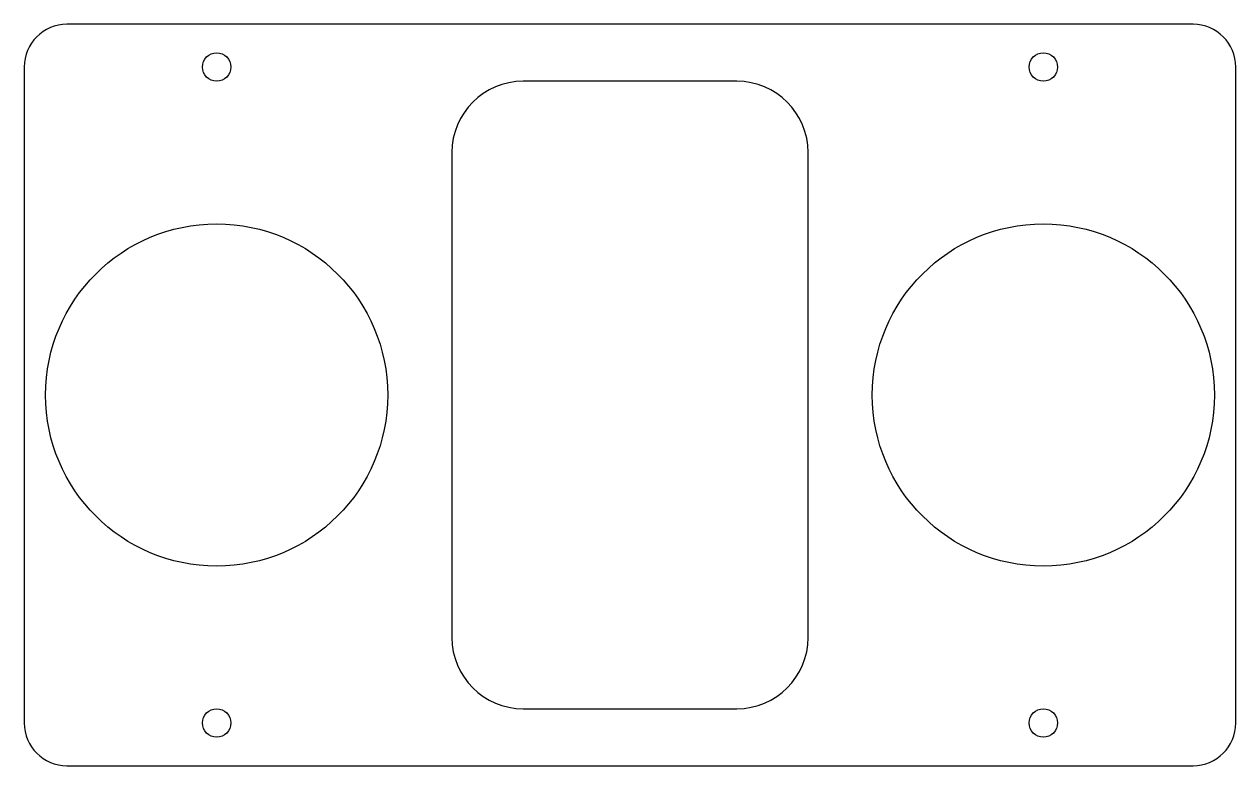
# Model space of a CAD drawing. Header units: millimetres. Extents: x 0 to 85, y 0 to 52.
import ezdxf

# ---------------------------------------------------------------- set-up
doc = ezdxf.new("R2010")
doc.units = ezdxf.units.MM

msp = doc.modelspace()

# ---------------------------------------------------------------- linework, layer by layer
at = {"color": 7, "linetype": 'Continuous', "lineweight": 25}
for p, q in [((82, 52), (3, 52)), ((0, 49), (0, 3)), ((85, 3), (85, 49)), ((50, 48), (35, 48)), ((30, 43), (30, 9)), ((55, 9), (55, 43)), ((35, 4), (50, 4)), ((3, 0), (82, 0))]:
    msp.add_line(p, q, dxfattribs=at)
for centre, radius in [((13.5, 49), 1), ((71.5, 49), 1), ((13.5, 26), 12), ((71.5, 26), 12), ((13.5, 3), 1), ((71.5, 3), 1)]:
    msp.add_circle(centre, radius, dxfattribs=at)
for centre, radius, start, end in [((3, 49), 3, 90, 180), ((82, 49), 3, 0, 90), ((35, 43), 5, 90, 180), ((50, 43), 5, 0, 90), ((35, 9), 5, 180, 270), ((50, 9), 5, 270, 0), ((3, 3), 3, 180, 270), ((82, 3), 3, 270, 0)]:
    msp.add_arc(centre, radius, start, end, dxfattribs=at)

doc.saveas('drawing.dxf')
